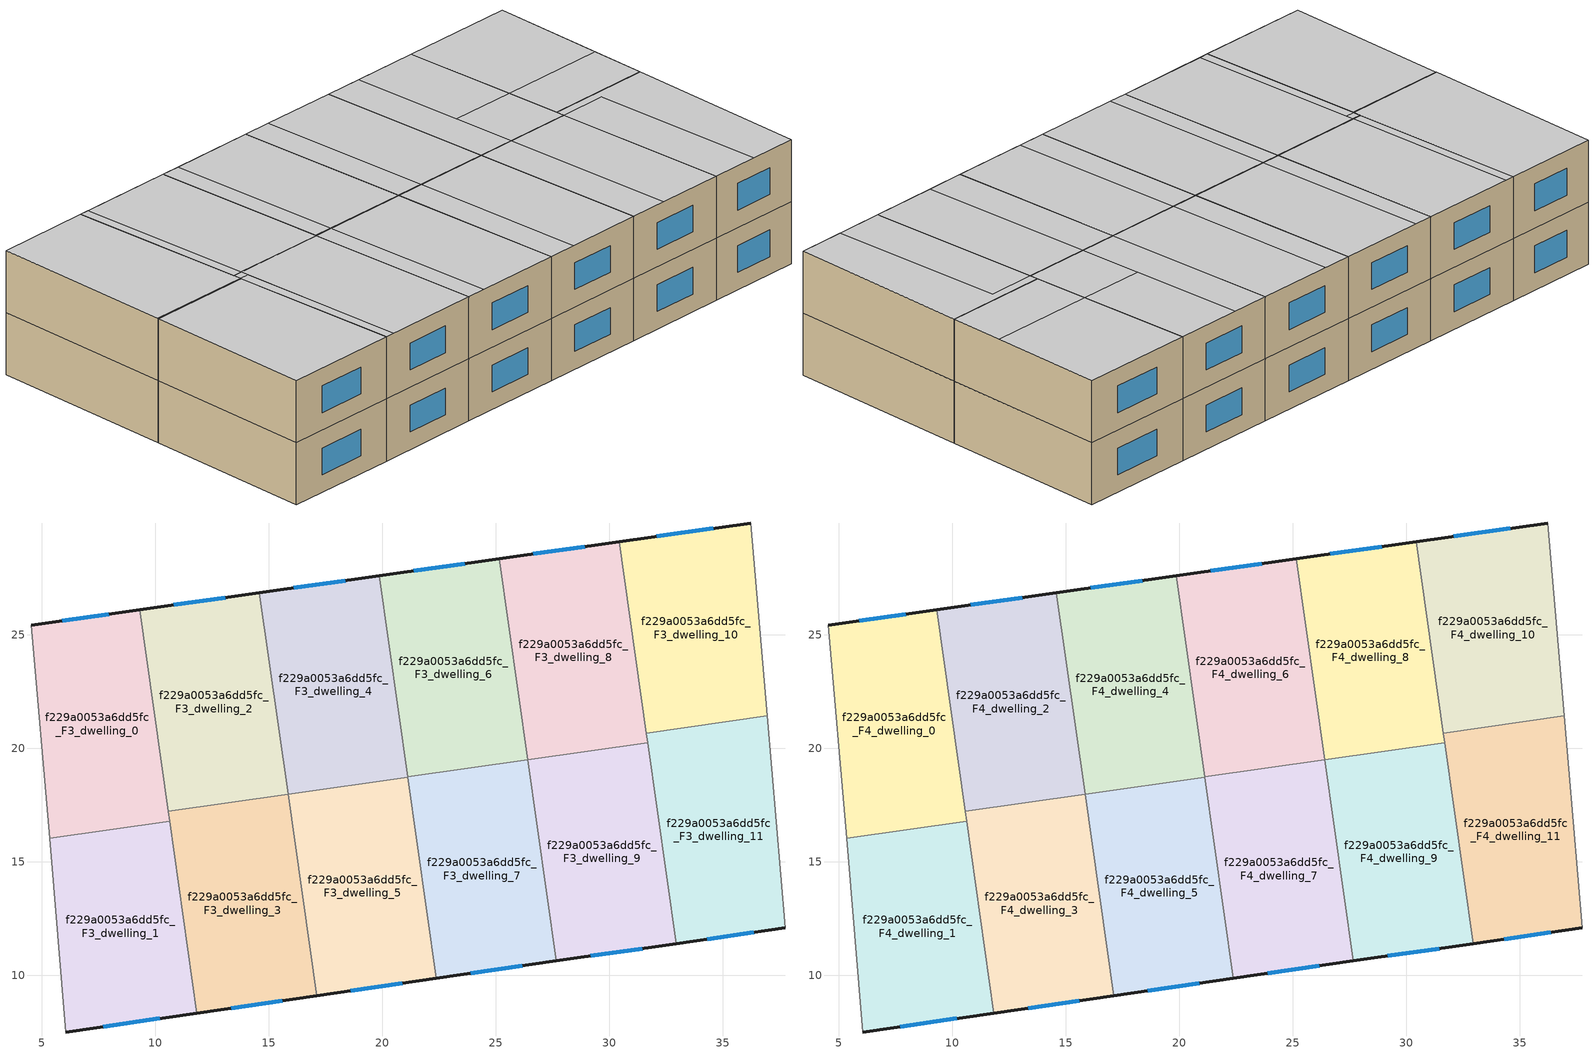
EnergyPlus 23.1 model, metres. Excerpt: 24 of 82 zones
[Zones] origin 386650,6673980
f229a0053a6dd5fc_F3_dwelling_0
 floor to f229a0053a6dd5fc_F2_dwelling_0 (EU_floor_Construction): 9.32,26.09 10.64,16.79 5.34,16.04 4.55,25.42 z9
 wall outside (EU_wall_Construction): 9.32,26.09 4.55,25.42 z9:12
 wall to f229a0053a6dd5fc_F3_dwelling_1 (EU_wall_Construction): 5.34,16.04 10.64,16.79 z9:12
 wall adiabatic (EU_wall_Construction): 4.55,25.42 5.34,16.04 z9:12
 wall to f229a0053a6dd5fc_F3_dwelling_2 (EU_wall_Construction): 10.58,17.22 9.32,26.09 z9:12
 wall to f229a0053a6dd5fc_F3_dwelling_3 (EU_wall_Construction): 10.64,16.79 10.58,17.22 z9:12
 window (EU_Window_Construction): 7.95,25.9 5.91,25.61 z9.86:11.14
f229a0053a6dd5fc_F3_dwelling_1
 floor to f229a0053a6dd5fc_F2_dwelling_1 (EU_floor_Construction): 10.64,16.79 11.84,8.34 6.07,7.5 5.34,16.04 z9
 wall outside (EU_wall_Construction): 6.07,7.5 11.84,8.34 z9:12
 wall adiabatic (EU_wall_Construction): 5.34,16.04 6.07,7.5 z9:12
 wall to f229a0053a6dd5fc_F3_dwelling_3 (EU_wall_Construction): 11.84,8.34 10.64,16.79 z9:12
 window (EU_Window_Construction): 7.72,7.74 10.19,8.1 z9.86:11.14
f229a0053a6dd5fc_F3_dwelling_10
 floor to f229a0053a6dd5fc_F2_dwelling_10 (EU_floor_Construction): 36.22,29.92 36.95,21.42 31.63,20.67 30.43,29.09 z9
 wall outside (EU_wall_Construction): 36.22,29.92 30.43,29.09 z9:12
 wall adiabatic (EU_wall_Construction): 36.95,21.42 36.22,29.92 z9:12
 wall to f229a0053a6dd5fc_F3_dwelling_11 (EU_wall_Construction): 31.63,20.67 36.95,21.42 z9:12
 wall to f229a0053a6dd5fc_F3_dwelling_8 (EU_wall_Construction): 30.43,29.09 31.63,20.67 z9:12
 window (EU_Window_Construction): 34.57,29.68 32.09,29.33 z9.86:11.14
f229a0053a6dd5fc_F3_dwelling_11
 floor to f229a0053a6dd5fc_F2_dwelling_11 (EU_floor_Construction): 36.95,21.42 37.74,12.09 32.95,11.4 31.63,20.67 z9
 wall outside (EU_wall_Construction): 32.95,11.4 37.74,12.09 z9:12
 wall adiabatic (EU_wall_Construction): 37.74,12.09 36.95,21.42 z9:12
 wall to f229a0053a6dd5fc_F3_dwelling_9 (EU_wall_Construction): 31.69,20.24 32.95,11.4 z9:12
 wall to f229a0053a6dd5fc_F3_dwelling_8 (EU_wall_Construction): 31.63,20.67 31.69,20.24 z9:12
 window (EU_Window_Construction): 34.32,11.6 36.37,11.89 z9.86:11.14
f229a0053a6dd5fc_F3_dwelling_2
 floor to f229a0053a6dd5fc_F2_dwelling_2 (EU_floor_Construction): 14.59,26.84 15.85,17.97 10.58,17.22 9.32,26.09 z9
 wall outside (EU_wall_Construction): 14.59,26.84 9.32,26.09 z9:12
 wall to f229a0053a6dd5fc_F3_dwelling_3 (EU_wall_Construction): 10.58,17.22 15.85,17.97 z9:12
 wall to f229a0053a6dd5fc_F3_dwelling_4 (EU_wall_Construction): 15.85,17.98 14.59,26.84 z9:12
 window (EU_Window_Construction): 13.08,26.63 10.82,26.31 z9.86:11.14
f229a0053a6dd5fc_F3_dwelling_3
 floor to f229a0053a6dd5fc_F2_dwelling_3 (EU_floor_Construction): 15.85,17.97 17.11,9.1 11.84,8.34 10.58,17.22 z9
 wall outside (EU_wall_Construction): 11.84,8.34 17.11,9.1 z9:12
 wall to f229a0053a6dd5fc_F3_dwelling_5 (EU_wall_Construction): 17.11,9.1 15.85,17.97 z9:12
 window (EU_Window_Construction): 13.34,8.56 15.6,8.88 z9.86:11.14
f229a0053a6dd5fc_F3_dwelling_4
 floor to f229a0053a6dd5fc_F2_dwelling_4 (EU_floor_Construction): 19.87,27.59 21.13,18.72 15.85,17.97 14.59,26.84 z9
 wall outside (EU_wall_Construction): 19.87,27.59 14.59,26.84 z9:12
 wall to f229a0053a6dd5fc_F3_dwelling_5 (EU_wall_Construction): 15.85,17.97 21.13,18.72 z9:12
 wall to f229a0053a6dd5fc_F3_dwelling_6 (EU_wall_Construction): 21.13,18.73 19.87,27.59 z9:12
 window (EU_Window_Construction): 18.36,27.38 16.1,27.06 z9.86:11.14
f229a0053a6dd5fc_F3_dwelling_5
 floor to f229a0053a6dd5fc_F2_dwelling_5 (EU_floor_Construction): 21.13,18.72 22.39,9.87 17.11,9.1 15.85,17.97 z9
 wall outside (EU_wall_Construction): 17.11,9.1 22.39,9.87 z9:12
 wall to f229a0053a6dd5fc_F3_dwelling_7 (EU_wall_Construction): 22.39,9.87 21.13,18.72 z9:12
 window (EU_Window_Construction): 18.62,9.32 20.88,9.65 z9.86:11.14
f229a0053a6dd5fc_F3_dwelling_6
 floor to f229a0053a6dd5fc_F2_dwelling_6 (EU_floor_Construction): 25.15,28.34 26.41,19.48 21.12,18.73 19.87,27.59 z9
 wall outside (EU_wall_Construction): 25.15,28.34 19.87,27.59 z9:12
 wall to f229a0053a6dd5fc_F3_dwelling_7 (EU_wall_Construction): 21.12,18.73 26.41,19.48 z9:12
 wall to f229a0053a6dd5fc_F3_dwelling_8 (EU_wall_Construction): 26.41,19.49 25.15,28.34 z9:12
 window (EU_Window_Construction): 23.64,28.13 21.37,27.81 z9.86:11.14
f229a0053a6dd5fc_F3_dwelling_7
 floor to f229a0053a6dd5fc_F2_dwelling_7 (EU_floor_Construction): 26.41,19.48 27.66,10.63 22.39,9.87 21.12,18.73 z9
 wall outside (EU_wall_Construction): 22.39,9.87 27.66,10.63 z9:12
 wall to f229a0053a6dd5fc_F3_dwelling_9 (EU_wall_Construction): 27.66,10.63 26.41,19.48 z9:12
 window (EU_Window_Construction): 23.89,10.08 26.16,10.41 z9.86:11.14
f229a0053a6dd5fc_F3_dwelling_8
 floor to f229a0053a6dd5fc_F2_dwelling_8 (EU_floor_Construction): 30.43,29.09 31.69,20.24 26.41,19.49 25.15,28.34 z9
 wall outside (EU_wall_Construction): 30.43,29.09 25.15,28.34 z9:12
 wall to f229a0053a6dd5fc_F3_dwelling_9 (EU_wall_Construction): 26.41,19.49 31.69,20.24 z9:12
 window (EU_Window_Construction): 28.92,28.88 26.66,28.56 z9.86:11.14
f229a0053a6dd5fc_F3_dwelling_9
 floor to f229a0053a6dd5fc_F2_dwelling_9 (EU_floor_Construction): 31.69,20.24 32.95,11.4 27.66,10.63 26.41,19.49 z9
 wall outside (EU_wall_Construction): 27.66,10.63 32.95,11.4 z9:12
 window (EU_Window_Construction): 29.17,10.85 31.44,11.18 z9.86:11.14
f229a0053a6dd5fc_F4_dwelling_0
 floor to f229a0053a6dd5fc_F3_dwelling_0 (EU_floor_Construction): 9.32,26.09 10.64,16.79 5.34,16.04 4.55,25.42 z12
 wall outside (EU_wall_Construction): 9.32,26.09 4.55,25.42 z12:15
 wall to f229a0053a6dd5fc_F4_dwelling_1 (EU_wall_Construction): 5.34,16.04 10.64,16.79 z12:15
 wall adiabatic (EU_wall_Construction): 4.55,25.42 5.34,16.04 z12:15
 wall to f229a0053a6dd5fc_F4_dwelling_2 (EU_wall_Construction): 10.58,17.22 9.32,26.09 z12:15
 wall to f229a0053a6dd5fc_F4_dwelling_3 (EU_wall_Construction): 10.64,16.79 10.58,17.22 z12:15
 window (EU_Window_Construction): 7.95,25.9 5.91,25.61 z12.86:14.14
 ceiling to f229a0053a6dd5fc_F5_dwelling_0 (EU_floor_Construction): 10.63,16.82 9.32,26.09 4.55,25.42 5.34,16.07 z15
 ceiling to f229a0053a6dd5fc_F5_dwelling_1 (EU_floor_Construction): 10.64,16.79 10.63,16.82 5.34,16.07 5.35,16.04 z15
f229a0053a6dd5fc_F4_dwelling_1
 floor to f229a0053a6dd5fc_F3_dwelling_1 (EU_floor_Construction): 10.64,16.79 11.84,8.34 6.07,7.5 5.34,16.04 z12
 wall outside (EU_wall_Construction): 6.07,7.5 11.84,8.34 z12:15
 wall adiabatic (EU_wall_Construction): 5.34,16.04 6.07,7.5 z12:15
 wall to f229a0053a6dd5fc_F4_dwelling_3 (EU_wall_Construction): 11.84,8.34 10.64,16.79 z12:15
 window (EU_Window_Construction): 7.72,7.74 10.19,8.1 z12.86:14.14
 ceiling to f229a0053a6dd5fc_F5_dwelling_1 (EU_floor_Construction): 11.84,8.34 10.64,16.79 5.35,16.04 6.07,7.5 z15
f229a0053a6dd5fc_F4_dwelling_10
 floor to f229a0053a6dd5fc_F3_dwelling_10 (EU_floor_Construction): 36.22,29.92 36.95,21.42 31.63,20.67 30.43,29.09 z12
 wall outside (EU_wall_Construction): 36.22,29.92 30.43,29.09 z12:15
 wall adiabatic (EU_wall_Construction): 36.95,21.42 36.22,29.92 z12:15
 wall to f229a0053a6dd5fc_F4_dwelling_11 (EU_wall_Construction): 31.63,20.67 36.95,21.42 z12:15
 wall to f229a0053a6dd5fc_F4_dwelling_8 (EU_wall_Construction): 30.43,29.09 31.63,20.67 z12:15
 window (EU_Window_Construction): 34.57,29.68 32.09,29.33 z12.86:14.14
 ceiling to f229a0053a6dd5fc_F5_dwelling_8 (EU_floor_Construction): 36.71,24.2 36.22,29.92 30.43,29.09 31.24,23.42 z15
 ceiling to f229a0053a6dd5fc_F5_dwelling_10 (EU_floor_Construction): 36.95,21.42 36.71,24.2 31.24,23.42 31.63,20.67 z15
f229a0053a6dd5fc_F4_dwelling_11
 floor to f229a0053a6dd5fc_F3_dwelling_11 (EU_floor_Construction): 36.95,21.42 37.74,12.09 32.95,11.4 31.63,20.67 z12
 wall outside (EU_wall_Construction): 32.95,11.4 37.74,12.09 z12:15
 wall adiabatic (EU_wall_Construction): 37.74,12.09 36.95,21.42 z12:15
 wall to f229a0053a6dd5fc_F4_dwelling_9 (EU_wall_Construction): 31.69,20.24 32.95,11.4 z12:15
 wall to f229a0053a6dd5fc_F4_dwelling_8 (EU_wall_Construction): 31.63,20.67 31.69,20.24 z12:15
 window (EU_Window_Construction): 34.32,11.6 36.37,11.89 z12.86:14.14
 ceiling to f229a0053a6dd5fc_F5_dwelling_10 (EU_floor_Construction): 37.74,12.09 36.95,21.42 31.63,20.67 31.69,20.25 34.1,20.59 35.35,11.75 z15
 ceiling to f229a0053a6dd5fc_F5_dwelling_9 (EU_floor_Construction): 35.35,11.75 34.1,20.59 31.69,20.25 32.95,11.4 z15
f229a0053a6dd5fc_F4_dwelling_2
 floor to f229a0053a6dd5fc_F3_dwelling_2 (EU_floor_Construction): 14.59,26.84 15.85,17.97 10.58,17.22 9.32,26.09 z12
 wall outside (EU_wall_Construction): 14.59,26.84 9.32,26.09 z12:15
 wall to f229a0053a6dd5fc_F4_dwelling_3 (EU_wall_Construction): 10.58,17.22 15.85,17.97 z12:15
 wall to f229a0053a6dd5fc_F4_dwelling_4 (EU_wall_Construction): 15.85,17.98 14.59,26.84 z12:15
 window (EU_Window_Construction): 13.08,26.63 10.82,26.31 z12.86:14.14
 ceiling to f229a0053a6dd5fc_F5_dwelling_2 (EU_floor_Construction): 15.85,17.97 14.59,26.84 9.79,26.16 11.05,17.29 z15
 ceiling to f229a0053a6dd5fc_F5_dwelling_0 (EU_floor_Construction): 11.05,17.29 9.79,26.16 9.32,26.09 10.58,17.22 z15
f229a0053a6dd5fc_F4_dwelling_3
 floor to f229a0053a6dd5fc_F3_dwelling_3 (EU_floor_Construction): 15.85,17.97 17.11,9.1 11.84,8.34 10.58,17.22 z12
 wall outside (EU_wall_Construction): 11.84,8.34 17.11,9.1 z12:15
 wall to f229a0053a6dd5fc_F4_dwelling_5 (EU_wall_Construction): 17.11,9.1 15.85,17.97 z12:15
 window (EU_Window_Construction): 13.34,8.56 15.6,8.88 z12.86:14.14
 ceiling adiabatic (EU_roof_Construction): 17.11,9.1 15.85,17.97 11.06,17.29 12.32,8.41 z15
 ceiling to f229a0053a6dd5fc_F5_dwelling_0 (EU_floor_Construction): 11.11,16.89 11.05,17.29 10.58,17.22 10.63,16.82 z15
 ceiling to f229a0053a6dd5fc_F5_dwelling_1 (EU_floor_Construction): 12.32,8.41 11.11,16.89 10.63,16.82 11.84,8.34 z15
f229a0053a6dd5fc_F4_dwelling_4
 floor to f229a0053a6dd5fc_F3_dwelling_4 (EU_floor_Construction): 19.87,27.59 21.13,18.72 15.85,17.97 14.59,26.84 z12
 wall outside (EU_wall_Construction): 19.87,27.59 14.59,26.84 z12:15
 wall to f229a0053a6dd5fc_F4_dwelling_5 (EU_wall_Construction): 15.85,17.97 21.13,18.72 z12:15
 wall to f229a0053a6dd5fc_F4_dwelling_6 (EU_wall_Construction): 21.13,18.73 19.87,27.59 z12:15
 window (EU_Window_Construction): 18.36,27.38 16.1,27.06 z12.86:14.14
 ceiling to f229a0053a6dd5fc_F5_dwelling_2 (EU_floor_Construction): 16.81,18.11 15.55,26.98 14.59,26.84 15.85,17.98 z15
 ceiling adiabatic (EU_roof_Construction): 21.13,18.72 19.87,27.59 15.55,26.98 16.81,18.11 z15
f229a0053a6dd5fc_F4_dwelling_5
 floor to f229a0053a6dd5fc_F3_dwelling_5 (EU_floor_Construction): 21.13,18.72 22.39,9.87 17.11,9.1 15.85,17.97 z12
 wall outside (EU_wall_Construction): 17.11,9.1 22.39,9.87 z12:15
 wall to f229a0053a6dd5fc_F4_dwelling_7 (EU_wall_Construction): 22.39,9.87 21.13,18.72 z12:15
 window (EU_Window_Construction): 18.62,9.32 20.88,9.65 z12.86:14.14
 ceiling adiabatic (EU_roof_Construction): 22.39,9.87 21.13,18.72 16.81,18.11 18.07,9.24 z15
 ceiling to f229a0053a6dd5fc_F5_dwelling_3 (EU_floor_Construction): 18.07,9.24 16.81,18.11 15.85,17.97 17.11,9.1 z15
f229a0053a6dd5fc_F4_dwelling_6
 floor to f229a0053a6dd5fc_F3_dwelling_6 (EU_floor_Construction): 25.15,28.34 26.41,19.48 21.12,18.73 19.87,27.59 z12
 wall outside (EU_wall_Construction): 25.15,28.34 19.87,27.59 z12:15
 wall to f229a0053a6dd5fc_F4_dwelling_7 (EU_wall_Construction): 21.12,18.73 26.41,19.48 z12:15
 wall to f229a0053a6dd5fc_F4_dwelling_8 (EU_wall_Construction): 26.41,19.49 25.15,28.34 z12:15
 window (EU_Window_Construction): 23.64,28.13 21.37,27.81 z12.86:14.14
 ceiling to f229a0053a6dd5fc_F5_dwelling_6 (EU_floor_Construction): 26.41,19.49 25.15,28.34 21.31,27.8 22.56,18.94 z15
 ceiling to f229a0053a6dd5fc_F5_dwelling_4 (EU_floor_Construction): 22.56,18.94 21.31,27.8 19.87,27.59 21.13,18.73 z15
f229a0053a6dd5fc_F4_dwelling_7
 floor to f229a0053a6dd5fc_F3_dwelling_7 (EU_floor_Construction): 26.41,19.48 27.66,10.63 22.39,9.87 21.12,18.73 z12
 wall outside (EU_wall_Construction): 22.39,9.87 27.66,10.63 z12:15
 wall to f229a0053a6dd5fc_F4_dwelling_9 (EU_wall_Construction): 27.66,10.63 26.41,19.48 z12:15
 window (EU_Window_Construction): 23.89,10.08 26.16,10.41 z12.86:14.14
 ceiling to f229a0053a6dd5fc_F5_dwelling_7 (EU_floor_Construction): 27.66,10.63 26.41,19.48 22.56,18.94 23.82,10.07 z15
 ceiling adiabatic (EU_roof_Construction): 23.82,10.07 22.57,18.93 21.13,18.73 22.39,9.87 z15
f229a0053a6dd5fc_F4_dwelling_8
 floor to f229a0053a6dd5fc_F3_dwelling_8 (EU_floor_Construction): 30.43,29.09 31.69,20.24 26.41,19.49 25.15,28.34 z12
 wall outside (EU_wall_Construction): 30.43,29.09 25.15,28.34 z12:15
 wall to f229a0053a6dd5fc_F4_dwelling_9 (EU_wall_Construction): 26.41,19.49 31.69,20.24 z12:15
 window (EU_Window_Construction): 28.92,28.88 26.66,28.56 z12.86:14.14
 ceiling to f229a0053a6dd5fc_F5_dwelling_8 (EU_floor_Construction): 31.24,23.42 30.43,29.09 27.07,28.62 27.88,22.94 z15
 ceiling to f229a0053a6dd5fc_F5_dwelling_6 (EU_floor_Construction): 28.33,19.76 27.07,28.62 25.15,28.34 26.41,19.49 z15
 ceiling to f229a0053a6dd5fc_F5_dwelling_10 (EU_floor_Construction): 31.69,20.25 31.24,23.42 27.88,22.94 28.33,19.77 z15
f229a0053a6dd5fc_F4_dwelling_9
 floor to f229a0053a6dd5fc_F3_dwelling_9 (EU_floor_Construction): 31.69,20.24 32.95,11.4 27.66,10.63 26.41,19.49 z12
 wall outside (EU_wall_Construction): 27.66,10.63 32.95,11.4 z12:15
 window (EU_Window_Construction): 29.17,10.85 31.44,11.18 z12.86:14.14
 ceiling adiabatic (EU_roof_Construction): 32.95,11.4 31.69,20.24 28.33,19.76 29.59,10.91 z15
 ceiling to f229a0053a6dd5fc_F5_dwelling_7 (EU_floor_Construction): 29.59,10.91 28.33,19.76 26.41,19.48 27.66,10.63 z15
[Building]
EU S2 Campaign: North Axis=0; Terrain=City; Solar Distribution=FullExterior
[Site:Location]
Helsinki-Vantaa.AP: Latitude=60.317; Longitude=24.963; Time Zone=2; Elevation=54.6
[SizingPeriod:WeatherFileDays]
AnnualSizingPeriod: Begin Month=1; Begin Day of Month=1; End Month=12; End Day of Month=31; Day of Week for Start Day=Monday; Use Weather File Daylight Saving Period=No; Use Weather File Rain and Snow Indicators=No
[MATERIAL]
EU_InternalMass_Material: Roughness=MediumRough; Thickness=0.1; Conductivity=1; Density=1800; Specific Heat=900; Thermal Absorptance=0.9; Solar Absorptance=0.7; Visible Absorptance=0.7
[MATERIAL:NOMASS] Roughness=MediumRough; Thermal Absorptance=0.9; Solar Absorptance=0.7; Visible Absorptance=0.7
Name | Thermal Resistance
EU_wall_NoMass | 1.10183
EU_roof_NoMass; EU_floor_NoMass | 1.70606
[WINDOWMATERIAL:SIMPLEGLAZINGSYSTEM]
EU_Window_SimpleGlazing: UFactor=3.11035; Solar Heat Gain Coefficient=0.8; Visible Transmittance=0.8
[CONSTRUCTION]
EU_wall_Construction: EU_wall_NoMass
EU_roof_Construction: EU_roof_NoMass
EU_floor_Construction: EU_floor_NoMass
EU_Window_Construction: EU_Window_SimpleGlazing
EU_InternalMass_Construction: EU_InternalMass_Material
[ZONE] Type=1; Multiplier=1; Ceiling Height=autocalculate; Floor Area=autocalculate; Part of Total Floor Area=Yes
Name | Volume
f229a0053a6dd5fc_F3_dwelling_0; f229a0053a6dd5fc_F4_dwelling_0 | 143.205
f229a0053a6dd5fc_F3_dwelling_1; f229a0053a6dd5fc_F4_dwelling_1 | 143.204
f229a0053a6dd5fc_F3_dwelling_10; f229a0053a6dd5fc_F4_dwelling_10 | 143.219
f229a0053a6dd5fc_F3_dwelling_11; f229a0053a6dd5fc_F4_dwelling_11; f229a0053a6dd5fc_F3_dwelling_7; f229a0053a6dd5fc_F4_dwelling_7 | 143.216
f229a0053a6dd5fc_F3_dwelling_2; f229a0053a6dd5fc_F4_dwelling_2 | 143.229
f229a0053a6dd5fc_F3_dwelling_3; f229a0053a6dd5fc_F4_dwelling_3 | 143.243
f229a0053a6dd5fc_F3_dwelling_4; f229a0053a6dd5fc_F4_dwelling_4 | 143.223
f229a0053a6dd5fc_F3_dwelling_5; f229a0053a6dd5fc_F4_dwelling_5 | 143.202
f229a0053a6dd5fc_F3_dwelling_6; f229a0053a6dd5fc_F4_dwelling_6 | 143.22
f229a0053a6dd5fc_F3_dwelling_8; f229a0053a6dd5fc_F4_dwelling_8 | 143.234
f229a0053a6dd5fc_F3_dwelling_9; f229a0053a6dd5fc_F4_dwelling_9 | 143.213
[INTERNALMASS] Construction=EU_InternalMass_Construction
Name | Zone or ZoneList | Surface Area
f229a0053a6dd5fc_F3_dwelling_0_EU_InternalMass | f229a0053a6dd5fc_F3_dwelling_0 | 47.7358
f229a0053a6dd5fc_F3_dwelling_1_EU_InternalMass | f229a0053a6dd5fc_F3_dwelling_1 | 47.736
f229a0053a6dd5fc_F3_dwelling_2_EU_InternalMass | f229a0053a6dd5fc_F3_dwelling_2 | 47.7434
f229a0053a6dd5fc_F3_dwelling_3_EU_InternalMass | f229a0053a6dd5fc_F3_dwelling_3 | 47.7472
f229a0053a6dd5fc_F3_dwelling_4_EU_InternalMass | f229a0053a6dd5fc_F3_dwelling_4 | 47.7413
f229a0053a6dd5fc_F3_dwelling_5_EU_InternalMass | f229a0053a6dd5fc_F3_dwelling_5 | 47.7352
f229a0053a6dd5fc_F3_dwelling_6_EU_InternalMass | f229a0053a6dd5fc_F3_dwelling_6 | 47.7388
f229a0053a6dd5fc_F3_dwelling_7_EU_InternalMass | f229a0053a6dd5fc_F3_dwelling_7 | 47.7396
f229a0053a6dd5fc_F3_dwelling_8_EU_InternalMass | f229a0053a6dd5fc_F3_dwelling_8 | 47.7434
f229a0053a6dd5fc_F3_dwelling_9_EU_InternalMass | f229a0053a6dd5fc_F3_dwelling_9 | 47.7373
f229a0053a6dd5fc_F3_dwelling_10_EU_InternalMass | f229a0053a6dd5fc_F3_dwelling_10 | 47.7403
f229a0053a6dd5fc_F3_dwelling_11_EU_InternalMass | f229a0053a6dd5fc_F3_dwelling_11 | 47.739
f229a0053a6dd5fc_F4_dwelling_0_EU_InternalMass | f229a0053a6dd5fc_F4_dwelling_0 | 47.7358
f229a0053a6dd5fc_F4_dwelling_1_EU_InternalMass | f229a0053a6dd5fc_F4_dwelling_1 | 47.736
f229a0053a6dd5fc_F4_dwelling_2_EU_InternalMass | f229a0053a6dd5fc_F4_dwelling_2 | 47.7434
f229a0053a6dd5fc_F4_dwelling_3_EU_InternalMass | f229a0053a6dd5fc_F4_dwelling_3 | 47.7472
f229a0053a6dd5fc_F4_dwelling_4_EU_InternalMass | f229a0053a6dd5fc_F4_dwelling_4 | 47.7413
f229a0053a6dd5fc_F4_dwelling_5_EU_InternalMass | f229a0053a6dd5fc_F4_dwelling_5 | 47.7352
f229a0053a6dd5fc_F4_dwelling_6_EU_InternalMass | f229a0053a6dd5fc_F4_dwelling_6 | 47.7388
f229a0053a6dd5fc_F4_dwelling_7_EU_InternalMass | f229a0053a6dd5fc_F4_dwelling_7 | 47.7396
f229a0053a6dd5fc_F4_dwelling_8_EU_InternalMass | f229a0053a6dd5fc_F4_dwelling_8 | 47.7434
f229a0053a6dd5fc_F4_dwelling_9_EU_InternalMass | f229a0053a6dd5fc_F4_dwelling_9 | 47.7373
f229a0053a6dd5fc_F4_dwelling_10_EU_InternalMass | f229a0053a6dd5fc_F4_dwelling_10 | 47.7403
f229a0053a6dd5fc_F4_dwelling_11_EU_InternalMass | f229a0053a6dd5fc_F4_dwelling_11 | 47.739
[OTHEREQUIPMENT] Fuel Type=Electricity; Design Level Calculation Method=Watts/Area; Power per Zone Floor Area=1; Fraction Latent=0; Fraction Radiant=0; Fraction Lost=0; Carbon Dioxide Generation Rate=0; EndUse Subcategory=EU_Step8_InternalGains
Name | Zone or ZoneList or Space or SpaceList | Schedule
EU_Step8_InternalGain_f229a0053a6dd5fc_F3_dwelling_0_f000 | f229a0053a6dd5fc_F3_dwelling_0 | EU_Step8_GainSchedule_f229a0053a6dd5fc_F3_dwelling_0_f000
EU_Step8_InternalGain_f229a0053a6dd5fc_F3_dwelling_1_f000 | f229a0053a6dd5fc_F3_dwelling_1 | EU_Step8_GainSchedule_f229a0053a6dd5fc_F3_dwelling_1_f000
EU_Step8_InternalGain_f229a0053a6dd5fc_F3_dwelling_2_f000 | f229a0053a6dd5fc_F3_dwelling_2 | EU_Step8_GainSchedule_f229a0053a6dd5fc_F3_dwelling_2_f000
EU_Step8_InternalGain_f229a0053a6dd5fc_F3_dwelling_3_f000 | f229a0053a6dd5fc_F3_dwelling_3 | EU_Step8_GainSchedule_f229a0053a6dd5fc_F3_dwelling_3_f000
EU_Step8_InternalGain_f229a0053a6dd5fc_F3_dwelling_4_f000 | f229a0053a6dd5fc_F3_dwelling_4 | EU_Step8_GainSchedule_f229a0053a6dd5fc_F3_dwelling_4_f000
EU_Step8_InternalGain_f229a0053a6dd5fc_F3_dwelling_5_f000 | f229a0053a6dd5fc_F3_dwelling_5 | EU_Step8_GainSchedule_f229a0053a6dd5fc_F3_dwelling_5_f000
EU_Step8_InternalGain_f229a0053a6dd5fc_F3_dwelling_6_f000 | f229a0053a6dd5fc_F3_dwelling_6 | EU_Step8_GainSchedule_f229a0053a6dd5fc_F3_dwelling_6_f000
EU_Step8_InternalGain_f229a0053a6dd5fc_F3_dwelling_7_f000 | f229a0053a6dd5fc_F3_dwelling_7 | EU_Step8_GainSchedule_f229a0053a6dd5fc_F3_dwelling_7_f000
EU_Step8_InternalGain_f229a0053a6dd5fc_F3_dwelling_8_f000 | f229a0053a6dd5fc_F3_dwelling_8 | EU_Step8_GainSchedule_f229a0053a6dd5fc_F3_dwelling_8_f000
EU_Step8_InternalGain_f229a0053a6dd5fc_F3_dwelling_9_f000 | f229a0053a6dd5fc_F3_dwelling_9 | EU_Step8_GainSchedule_f229a0053a6dd5fc_F3_dwelling_9_f000
EU_Step8_InternalGain_f229a0053a6dd5fc_F3_dwelling_10_f000 | f229a0053a6dd5fc_F3_dwelling_10 | EU_Step8_GainSchedule_f229a0053a6dd5fc_F3_dwelling_10_f000
EU_Step8_InternalGain_f229a0053a6dd5fc_F3_dwelling_11_f000 | f229a0053a6dd5fc_F3_dwelling_11 | EU_Step8_GainSchedule_f229a0053a6dd5fc_F3_dwelling_11_f000
EU_Step8_InternalGain_f229a0053a6dd5fc_F4_dwelling_0_f000 | f229a0053a6dd5fc_F4_dwelling_0 | EU_Step8_GainSchedule_f229a0053a6dd5fc_F4_dwelling_0_f000
EU_Step8_InternalGain_f229a0053a6dd5fc_F4_dwelling_1_f000 | f229a0053a6dd5fc_F4_dwelling_1 | EU_Step8_GainSchedule_f229a0053a6dd5fc_F4_dwelling_1_f000
EU_Step8_InternalGain_f229a0053a6dd5fc_F4_dwelling_2_f000 | f229a0053a6dd5fc_F4_dwelling_2 | EU_Step8_GainSchedule_f229a0053a6dd5fc_F4_dwelling_2_f000
EU_Step8_InternalGain_f229a0053a6dd5fc_F4_dwelling_3_f000 | f229a0053a6dd5fc_F4_dwelling_3 | EU_Step8_GainSchedule_f229a0053a6dd5fc_F4_dwelling_3_f000
EU_Step8_InternalGain_f229a0053a6dd5fc_F4_dwelling_4_f000 | f229a0053a6dd5fc_F4_dwelling_4 | EU_Step8_GainSchedule_f229a0053a6dd5fc_F4_dwelling_4_f000
EU_Step8_InternalGain_f229a0053a6dd5fc_F4_dwelling_5_f000 | f229a0053a6dd5fc_F4_dwelling_5 | EU_Step8_GainSchedule_f229a0053a6dd5fc_F4_dwelling_5_f000
EU_Step8_InternalGain_f229a0053a6dd5fc_F4_dwelling_6_f000 | f229a0053a6dd5fc_F4_dwelling_6 | EU_Step8_GainSchedule_f229a0053a6dd5fc_F4_dwelling_6_f000
EU_Step8_InternalGain_f229a0053a6dd5fc_F4_dwelling_7_f000 | f229a0053a6dd5fc_F4_dwelling_7 | EU_Step8_GainSchedule_f229a0053a6dd5fc_F4_dwelling_7_f000
EU_Step8_InternalGain_f229a0053a6dd5fc_F4_dwelling_8_f000 | f229a0053a6dd5fc_F4_dwelling_8 | EU_Step8_GainSchedule_f229a0053a6dd5fc_F4_dwelling_8_f000
EU_Step8_InternalGain_f229a0053a6dd5fc_F4_dwelling_9_f000 | f229a0053a6dd5fc_F4_dwelling_9 | EU_Step8_GainSchedule_f229a0053a6dd5fc_F4_dwelling_9_f000
EU_Step8_InternalGain_f229a0053a6dd5fc_F4_dwelling_10_f000 | f229a0053a6dd5fc_F4_dwelling_10 | EU_Step8_GainSchedule_f229a0053a6dd5fc_F4_dwelling_10_f000
EU_Step8_InternalGain_f229a0053a6dd5fc_F4_dwelling_11_f000 | f229a0053a6dd5fc_F4_dwelling_11 | EU_Step8_GainSchedule_f229a0053a6dd5fc_F4_dwelling_11_f000
[ZONEVENTILATION:DESIGNFLOWRATE] Schedule=EU_AlwaysOn; Design Flow Rate Calculation Method=AirChanges/Hour; Air Changes per Hour=0.756316; Ventilation Type=Natural; Fan Pressure Rise=0; Fan Total Efficiency=1; Constant Term Coefficient=1; Temperature Term Coefficient=0; Velocity Term Coefficient=0; Velocity Squared Term Coefficient=0; Minimum Indoor Temperature=-100; Maximum Indoor Temperature=100; Delta Temperature=-100; Minimum Outdoor Temperature=-100; Maximum Outdoor Temperature=100; Maximum Wind Speed=40
Name | Zone or ZoneList or Space or SpaceList
EU_ConstantAir_f229a0053a6dd5fc_F3_dwelling_0 | f229a0053a6dd5fc_F3_dwelling_0
EU_ConstantAir_f229a0053a6dd5fc_F3_dwelling_1 | f229a0053a6dd5fc_F3_dwelling_1
EU_ConstantAir_f229a0053a6dd5fc_F3_dwelling_2 | f229a0053a6dd5fc_F3_dwelling_2
EU_ConstantAir_f229a0053a6dd5fc_F3_dwelling_3 | f229a0053a6dd5fc_F3_dwelling_3
EU_ConstantAir_f229a0053a6dd5fc_F3_dwelling_4 | f229a0053a6dd5fc_F3_dwelling_4
EU_ConstantAir_f229a0053a6dd5fc_F3_dwelling_5 | f229a0053a6dd5fc_F3_dwelling_5
EU_ConstantAir_f229a0053a6dd5fc_F3_dwelling_6 | f229a0053a6dd5fc_F3_dwelling_6
EU_ConstantAir_f229a0053a6dd5fc_F3_dwelling_7 | f229a0053a6dd5fc_F3_dwelling_7
EU_ConstantAir_f229a0053a6dd5fc_F3_dwelling_8 | f229a0053a6dd5fc_F3_dwelling_8
EU_ConstantAir_f229a0053a6dd5fc_F3_dwelling_9 | f229a0053a6dd5fc_F3_dwelling_9
EU_ConstantAir_f229a0053a6dd5fc_F3_dwelling_10 | f229a0053a6dd5fc_F3_dwelling_10
EU_ConstantAir_f229a0053a6dd5fc_F3_dwelling_11 | f229a0053a6dd5fc_F3_dwelling_11
EU_ConstantAir_f229a0053a6dd5fc_F4_dwelling_0 | f229a0053a6dd5fc_F4_dwelling_0
EU_ConstantAir_f229a0053a6dd5fc_F4_dwelling_1 | f229a0053a6dd5fc_F4_dwelling_1
EU_ConstantAir_f229a0053a6dd5fc_F4_dwelling_2 | f229a0053a6dd5fc_F4_dwelling_2
EU_ConstantAir_f229a0053a6dd5fc_F4_dwelling_3 | f229a0053a6dd5fc_F4_dwelling_3
EU_ConstantAir_f229a0053a6dd5fc_F4_dwelling_4 | f229a0053a6dd5fc_F4_dwelling_4
EU_ConstantAir_f229a0053a6dd5fc_F4_dwelling_5 | f229a0053a6dd5fc_F4_dwelling_5
EU_ConstantAir_f229a0053a6dd5fc_F4_dwelling_6 | f229a0053a6dd5fc_F4_dwelling_6
EU_ConstantAir_f229a0053a6dd5fc_F4_dwelling_7 | f229a0053a6dd5fc_F4_dwelling_7
EU_ConstantAir_f229a0053a6dd5fc_F4_dwelling_8 | f229a0053a6dd5fc_F4_dwelling_8
EU_ConstantAir_f229a0053a6dd5fc_F4_dwelling_9 | f229a0053a6dd5fc_F4_dwelling_9
EU_ConstantAir_f229a0053a6dd5fc_F4_dwelling_10 | f229a0053a6dd5fc_F4_dwelling_10
EU_ConstantAir_f229a0053a6dd5fc_F4_dwelling_11 | f229a0053a6dd5fc_F4_dwelling_11
[HVACTEMPLATE:THERMOSTAT] Constant Heating Setpoint=20; Constant Cooling Setpoint=50
EU_HeatOnly_f229a0053a6dd5fc_F0_dwelling_0; EU_HeatOnly_f229a0053a6dd5fc_F0_dwelling_1; EU_HeatOnly_f229a0053a6dd5fc_F0_dwelling_2; EU_HeatOnly_f229a0053a6dd5fc_F0_dwelling_3; EU_HeatOnly_f229a0053a6dd5fc_F0_dwelling_4; EU_HeatOnly_f229a0053a6dd5fc_F0_dwelling_5; EU_HeatOnly_f229a0053a6dd5fc_F0_dwelling_6; EU_HeatOnly_f229a0053a6dd5fc_F0_dwelling_7; EU_HeatOnly_f229a0053a6dd5fc_F0_dwelling_8; EU_HeatOnly_f229a0053a6dd5fc_F0_dwelling_9; EU_HeatOnly_f229a0053a6dd5fc_F0_dwelling_10; EU_HeatOnly_f229a0053a6dd5fc_F0_dwelling_11; EU_HeatOnly_f229a0053a6dd5fc_F1_dwelling_0; EU_HeatOnly_f229a0053a6dd5fc_F1_dwelling_1; EU_HeatOnly_f229a0053a6dd5fc_F1_dwelling_2; EU_HeatOnly_f229a0053a6dd5fc_F1_dwelling_3; EU_HeatOnly_f229a0053a6dd5fc_F1_dwelling_4; EU_HeatOnly_f229a0053a6dd5fc_F1_dwelling_5; EU_HeatOnly_f229a0053a6dd5fc_F1_dwelling_6; EU_HeatOnly_f229a0053a6dd5fc_F1_dwelling_7; EU_HeatOnly_f229a0053a6dd5fc_F1_dwelling_8; EU_HeatOnly_f229a0053a6dd5fc_F1_dwelling_9; EU_HeatOnly_f229a0053a6dd5fc_F1_dwelling_10; EU_HeatOnly_f229a0053a6dd5fc_F1_dwelling_11; EU_HeatOnly_f229a0053a6dd5fc_F2_dwelling_0; EU_HeatOnly_f229a0053a6dd5fc_F2_dwelling_1; EU_HeatOnly_f229a0053a6dd5fc_F2_dwelling_2; EU_HeatOnly_f229a0053a6dd5fc_F2_dwelling_3; EU_HeatOnly_f229a0053a6dd5fc_F2_dwelling_4; EU_HeatOnly_f229a0053a6dd5fc_F2_dwelling_5; EU_HeatOnly_f229a0053a6dd5fc_F2_dwelling_6; EU_HeatOnly_f229a0053a6dd5fc_F2_dwelling_7; EU_HeatOnly_f229a0053a6dd5fc_F2_dwelling_8; EU_HeatOnly_f229a0053a6dd5fc_F2_dwelling_9; EU_HeatOnly_f229a0053a6dd5fc_F2_dwelling_10; EU_HeatOnly_f229a0053a6dd5fc_F2_dwelling_11; EU_HeatOnly_f229a0053a6dd5fc_F3_dwelling_0; EU_HeatOnly_f229a0053a6dd5fc_F3_dwelling_1; EU_HeatOnly_f229a0053a6dd5fc_F3_dwelling_2; EU_HeatOnly_f229a0053a6dd5fc_F3_dwelling_3; EU_HeatOnly_f229a0053a6dd5fc_F3_dwelling_4; EU_HeatOnly_f229a0053a6dd5fc_F3_dwelling_5; EU_HeatOnly_f229a0053a6dd5fc_F3_dwelling_6; EU_HeatOnly_f229a0053a6dd5fc_F3_dwelling_7; EU_HeatOnly_f229a0053a6dd5fc_F3_dwelling_8; EU_HeatOnly_f229a0053a6dd5fc_F3_dwelling_9; EU_HeatOnly_f229a0053a6dd5fc_F3_dwelling_10; EU_HeatOnly_f229a0053a6dd5fc_F3_dwelling_11; EU_HeatOnly_f229a0053a6dd5fc_F4_dwelling_0; EU_HeatOnly_f229a0053a6dd5fc_F4_dwelling_1; EU_HeatOnly_f229a0053a6dd5fc_F4_dwelling_2; EU_HeatOnly_f229a0053a6dd5fc_F4_dwelling_3; EU_HeatOnly_f229a0053a6dd5fc_F4_dwelling_4; EU_HeatOnly_f229a0053a6dd5fc_F4_dwelling_5; EU_HeatOnly_f229a0053a6dd5fc_F4_dwelling_6; EU_HeatOnly_f229a0053a6dd5fc_F4_dwelling_7; EU_HeatOnly_f229a0053a6dd5fc_F4_dwelling_8; EU_HeatOnly_f229a0053a6dd5fc_F4_dwelling_9; EU_HeatOnly_f229a0053a6dd5fc_F4_dwelling_10; EU_HeatOnly_f229a0053a6dd5fc_F4_dwelling_11; EU_HeatOnly_f229a0053a6dd5fc_F5_dwelling_0; EU_HeatOnly_f229a0053a6dd5fc_F5_dwelling_1; EU_HeatOnly_f229a0053a6dd5fc_F5_dwelling_2; EU_HeatOnly_f229a0053a6dd5fc_F5_dwelling_3; EU_HeatOnly_f229a0053a6dd5fc_F5_dwelling_4; EU_HeatOnly_f229a0053a6dd5fc_F5_dwelling_5; EU_HeatOnly_f229a0053a6dd5fc_F5_dwelling_6; EU_HeatOnly_f229a0053a6dd5fc_F5_dwelling_7; EU_HeatOnly_f229a0053a6dd5fc_F5_dwelling_8; EU_HeatOnly_f229a0053a6dd5fc_F5_dwelling_9; EU_HeatOnly_f229a0053a6dd5fc_F5_dwelling_10; EU_HeatOnly_f229a0053a6dd5fc_F6_dwelling_0; EU_HeatOnly_f229a0053a6dd5fc_F6_dwelling_1; EU_HeatOnly_f229a0053a6dd5fc_F6_dwelling_2; EU_HeatOnly_f229a0053a6dd5fc_F6_dwelling_3; EU_HeatOnly_f229a0053a6dd5fc_F6_dwelling_4; EU_HeatOnly_f229a0053a6dd5fc_F6_dwelling_5; EU_HeatOnly_f229a0053a6dd5fc_F6_dwelling_6; EU_HeatOnly_f229a0053a6dd5fc_F6_dwelling_7; EU_HeatOnly_f229a0053a6dd5fc_F6_dwelling_8; EU_HeatOnly_f229a0053a6dd5fc_F6_dwelling_9; EU_HeatOnly_f229a0053a6dd5fc_F6_dwelling_10
[HVACTEMPLATE:ZONE:IDEALLOADSAIRSYSTEM] System Availability Schedule=EU_AlwaysOn; Maximum Heating Supply Air Temperature=50; Minimum Cooling Supply Air Temperature=13; Maximum Heating Supply Air Humidity Ratio=0.0156; Minimum Cooling Supply Air Humidity Ratio=0.0077; Heating Limit=NoLimit; Cooling Limit=NoLimit; Heating Availability Schedule=EU_AlwaysOn; Cooling Availability Schedule=EU_CoolingOff; Dehumidification Control Type=ConstantSensibleHeatRatio; Cooling Sensible Heat Ratio=0.7; Dehumidification Setpoint=60; Humidification Control Type=None; Humidification Setpoint=30; Outdoor Air Method=None; Outdoor Air Flow Rate per Person=0.00944; Outdoor Air Flow Rate per Zone Floor Area=0; Outdoor Air Flow Rate per Zone=0; Demand Controlled Ventilation Type=None; Outdoor Air Economizer Type=NoEconomizer; Heat Recovery Type=None; Sensible Heat Recovery Effectiveness=0.7; Latent Heat Recovery Effectiveness=0.65
Name | Template Thermostat
f229a0053a6dd5fc_F3_dwelling_0 | EU_HeatOnly_f229a0053a6dd5fc_F3_dwelling_0
f229a0053a6dd5fc_F3_dwelling_1 | EU_HeatOnly_f229a0053a6dd5fc_F3_dwelling_1
f229a0053a6dd5fc_F3_dwelling_2 | EU_HeatOnly_f229a0053a6dd5fc_F3_dwelling_2
f229a0053a6dd5fc_F3_dwelling_3 | EU_HeatOnly_f229a0053a6dd5fc_F3_dwelling_3
f229a0053a6dd5fc_F3_dwelling_4 | EU_HeatOnly_f229a0053a6dd5fc_F3_dwelling_4
f229a0053a6dd5fc_F3_dwelling_5 | EU_HeatOnly_f229a0053a6dd5fc_F3_dwelling_5
f229a0053a6dd5fc_F3_dwelling_6 | EU_HeatOnly_f229a0053a6dd5fc_F3_dwelling_6
f229a0053a6dd5fc_F3_dwelling_7 | EU_HeatOnly_f229a0053a6dd5fc_F3_dwelling_7
f229a0053a6dd5fc_F3_dwelling_8 | EU_HeatOnly_f229a0053a6dd5fc_F3_dwelling_8
f229a0053a6dd5fc_F3_dwelling_9 | EU_HeatOnly_f229a0053a6dd5fc_F3_dwelling_9
f229a0053a6dd5fc_F3_dwelling_10 | EU_HeatOnly_f229a0053a6dd5fc_F3_dwelling_10
f229a0053a6dd5fc_F3_dwelling_11 | EU_HeatOnly_f229a0053a6dd5fc_F3_dwelling_11
f229a0053a6dd5fc_F4_dwelling_0 | EU_HeatOnly_f229a0053a6dd5fc_F4_dwelling_0
f229a0053a6dd5fc_F4_dwelling_1 | EU_HeatOnly_f229a0053a6dd5fc_F4_dwelling_1
f229a0053a6dd5fc_F4_dwelling_2 | EU_HeatOnly_f229a0053a6dd5fc_F4_dwelling_2
f229a0053a6dd5fc_F4_dwelling_3 | EU_HeatOnly_f229a0053a6dd5fc_F4_dwelling_3
f229a0053a6dd5fc_F4_dwelling_4 | EU_HeatOnly_f229a0053a6dd5fc_F4_dwelling_4
f229a0053a6dd5fc_F4_dwelling_5 | EU_HeatOnly_f229a0053a6dd5fc_F4_dwelling_5
f229a0053a6dd5fc_F4_dwelling_6 | EU_HeatOnly_f229a0053a6dd5fc_F4_dwelling_6
f229a0053a6dd5fc_F4_dwelling_7 | EU_HeatOnly_f229a0053a6dd5fc_F4_dwelling_7
f229a0053a6dd5fc_F4_dwelling_8 | EU_HeatOnly_f229a0053a6dd5fc_F4_dwelling_8
f229a0053a6dd5fc_F4_dwelling_9 | EU_HeatOnly_f229a0053a6dd5fc_F4_dwelling_9
f229a0053a6dd5fc_F4_dwelling_10 | EU_HeatOnly_f229a0053a6dd5fc_F4_dwelling_10
f229a0053a6dd5fc_F4_dwelling_11 | EU_HeatOnly_f229a0053a6dd5fc_F4_dwelling_11
[SIZING:ZONE] Zone Cooling Design Supply Air Temperature Input Method=SupplyAirTemperature; Zone Cooling Design Supply Air Temperature=13; Zone Heating Design Supply Air Temperature Input Method=SupplyAirTemperature; Zone Heating Design Supply Air Temperature=50; Zone Cooling Design Supply Air Humidity Ratio=0.008; Zone Heating Design Supply Air Humidity Ratio=0.008; Cooling Design Air Flow Method=DesignDay; Cooling Design Air Flow Rate=0; Cooling Minimum Air Flow per Zone Floor Area=0.000762; Cooling Minimum Air Flow=0; Cooling Minimum Air Flow Fraction=0.2; Heating Design Air Flow Method=DesignDay; Heating Design Air Flow Rate=0; Heating Maximum Air Flow per Zone Floor Area=0.002032; Heating Maximum Air Flow=0.141576; Heating Maximum Air Flow Fraction=0.3; Account for Dedicated Outdoor Air System=No; Dedicated Outdoor Air System Control Strategy=NeutralSupplyAir; Dedicated Outdoor Air Low Setpoint Temperature for Design=autosize; Dedicated Outdoor Air High Setpoint Temperature for Design=autosize; Zone Load Sizing Method=Sensible Load Only No Latent Load; Zone Latent Cooling Design Supply Air Humidity Ratio Input Method=HumidityRatioDifference; Zone Cooling Design Supply Air Humidity Ratio Difference=0.005; Zone Latent Heating Design Supply Air Humidity Ratio Input Method=HumidityRatioDifference; Zone Humidification Design Supply Air Humidity Ratio Difference=0.005
f229a0053a6dd5fc_F3_dwelling_0; f229a0053a6dd5fc_F3_dwelling_1; f229a0053a6dd5fc_F3_dwelling_2; f229a0053a6dd5fc_F3_dwelling_3; f229a0053a6dd5fc_F3_dwelling_4; f229a0053a6dd5fc_F3_dwelling_5; f229a0053a6dd5fc_F3_dwelling_6; f229a0053a6dd5fc_F3_dwelling_7; f229a0053a6dd5fc_F3_dwelling_8; f229a0053a6dd5fc_F3_dwelling_9; f229a0053a6dd5fc_F3_dwelling_10; f229a0053a6dd5fc_F3_dwelling_11; f229a0053a6dd5fc_F4_dwelling_0; f229a0053a6dd5fc_F4_dwelling_1; f229a0053a6dd5fc_F4_dwelling_2; f229a0053a6dd5fc_F4_dwelling_3; f229a0053a6dd5fc_F4_dwelling_4; f229a0053a6dd5fc_F4_dwelling_5; f229a0053a6dd5fc_F4_dwelling_6; f229a0053a6dd5fc_F4_dwelling_7; f229a0053a6dd5fc_F4_dwelling_8; f229a0053a6dd5fc_F4_dwelling_9; f229a0053a6dd5fc_F4_dwelling_10; f229a0053a6dd5fc_F4_dwelling_11
[SCHEDULE:CONSTANT]
Name | Hourly Value
EU_AlwaysOn | 1
EU_CoolingOff | 0
[SCHEDULE:FILE] Column Number=1; Rows to Skip at Top=0; Number of Hours of Data=8760; Column Separator=Comma; Interpolate to Timestep=No; Minutes per Item=60; Adjust Schedule for Daylight Savings=Yes
Name | File
EU_Step8_GainSchedule_f229a0053a6dd5fc_F3_dwelling_0_f000 | ../../schedules/f229a0053a6dd5fc/f229a0053a6dd5fc_F3_dwelling_0_f000_gain.csv
EU_Step8_GainSchedule_f229a0053a6dd5fc_F3_dwelling_1_f000 | ../../schedules/f229a0053a6dd5fc/f229a0053a6dd5fc_F3_dwelling_1_f000_gain.csv
EU_Step8_GainSchedule_f229a0053a6dd5fc_F3_dwelling_2_f000 | ../../schedules/f229a0053a6dd5fc/f229a0053a6dd5fc_F3_dwelling_2_f000_gain.csv
EU_Step8_GainSchedule_f229a0053a6dd5fc_F3_dwelling_3_f000 | ../../schedules/f229a0053a6dd5fc/f229a0053a6dd5fc_F3_dwelling_3_f000_gain.csv
EU_Step8_GainSchedule_f229a0053a6dd5fc_F3_dwelling_4_f000 | ../../schedules/f229a0053a6dd5fc/f229a0053a6dd5fc_F3_dwelling_4_f000_gain.csv
EU_Step8_GainSchedule_f229a0053a6dd5fc_F3_dwelling_5_f000 | ../../schedules/f229a0053a6dd5fc/f229a0053a6dd5fc_F3_dwelling_5_f000_gain.csv
EU_Step8_GainSchedule_f229a0053a6dd5fc_F3_dwelling_6_f000 | ../../schedules/f229a0053a6dd5fc/f229a0053a6dd5fc_F3_dwelling_6_f000_gain.csv
EU_Step8_GainSchedule_f229a0053a6dd5fc_F3_dwelling_7_f000 | ../../schedules/f229a0053a6dd5fc/f229a0053a6dd5fc_F3_dwelling_7_f000_gain.csv
EU_Step8_GainSchedule_f229a0053a6dd5fc_F3_dwelling_8_f000 | ../../schedules/f229a0053a6dd5fc/f229a0053a6dd5fc_F3_dwelling_8_f000_gain.csv
EU_Step8_GainSchedule_f229a0053a6dd5fc_F3_dwelling_9_f000 | ../../schedules/f229a0053a6dd5fc/f229a0053a6dd5fc_F3_dwelling_9_f000_gain.csv
EU_Step8_GainSchedule_f229a0053a6dd5fc_F3_dwelling_10_f000 | ../../schedules/f229a0053a6dd5fc/f229a0053a6dd5fc_F3_dwelling_10_f000_gain.csv
EU_Step8_GainSchedule_f229a0053a6dd5fc_F3_dwelling_11_f000 | ../../schedules/f229a0053a6dd5fc/f229a0053a6dd5fc_F3_dwelling_11_f000_gain.csv
EU_Step8_GainSchedule_f229a0053a6dd5fc_F4_dwelling_0_f000 | ../../schedules/f229a0053a6dd5fc/f229a0053a6dd5fc_F4_dwelling_0_f000_gain.csv
EU_Step8_GainSchedule_f229a0053a6dd5fc_F4_dwelling_1_f000 | ../../schedules/f229a0053a6dd5fc/f229a0053a6dd5fc_F4_dwelling_1_f000_gain.csv
EU_Step8_GainSchedule_f229a0053a6dd5fc_F4_dwelling_2_f000 | ../../schedules/f229a0053a6dd5fc/f229a0053a6dd5fc_F4_dwelling_2_f000_gain.csv
EU_Step8_GainSchedule_f229a0053a6dd5fc_F4_dwelling_3_f000 | ../../schedules/f229a0053a6dd5fc/f229a0053a6dd5fc_F4_dwelling_3_f000_gain.csv
EU_Step8_GainSchedule_f229a0053a6dd5fc_F4_dwelling_4_f000 | ../../schedules/f229a0053a6dd5fc/f229a0053a6dd5fc_F4_dwelling_4_f000_gain.csv
EU_Step8_GainSchedule_f229a0053a6dd5fc_F4_dwelling_5_f000 | ../../schedules/f229a0053a6dd5fc/f229a0053a6dd5fc_F4_dwelling_5_f000_gain.csv
EU_Step8_GainSchedule_f229a0053a6dd5fc_F4_dwelling_6_f000 | ../../schedules/f229a0053a6dd5fc/f229a0053a6dd5fc_F4_dwelling_6_f000_gain.csv
EU_Step8_GainSchedule_f229a0053a6dd5fc_F4_dwelling_7_f000 | ../../schedules/f229a0053a6dd5fc/f229a0053a6dd5fc_F4_dwelling_7_f000_gain.csv
EU_Step8_GainSchedule_f229a0053a6dd5fc_F4_dwelling_8_f000 | ../../schedules/f229a0053a6dd5fc/f229a0053a6dd5fc_F4_dwelling_8_f000_gain.csv
EU_Step8_GainSchedule_f229a0053a6dd5fc_F4_dwelling_9_f000 | ../../schedules/f229a0053a6dd5fc/f229a0053a6dd5fc_F4_dwelling_9_f000_gain.csv
EU_Step8_GainSchedule_f229a0053a6dd5fc_F4_dwelling_10_f000 | ../../schedules/f229a0053a6dd5fc/f229a0053a6dd5fc_F4_dwelling_10_f000_gain.csv
EU_Step8_GainSchedule_f229a0053a6dd5fc_F4_dwelling_11_f000 | ../../schedules/f229a0053a6dd5fc/f229a0053a6dd5fc_F4_dwelling_11_f000_gain.csv
